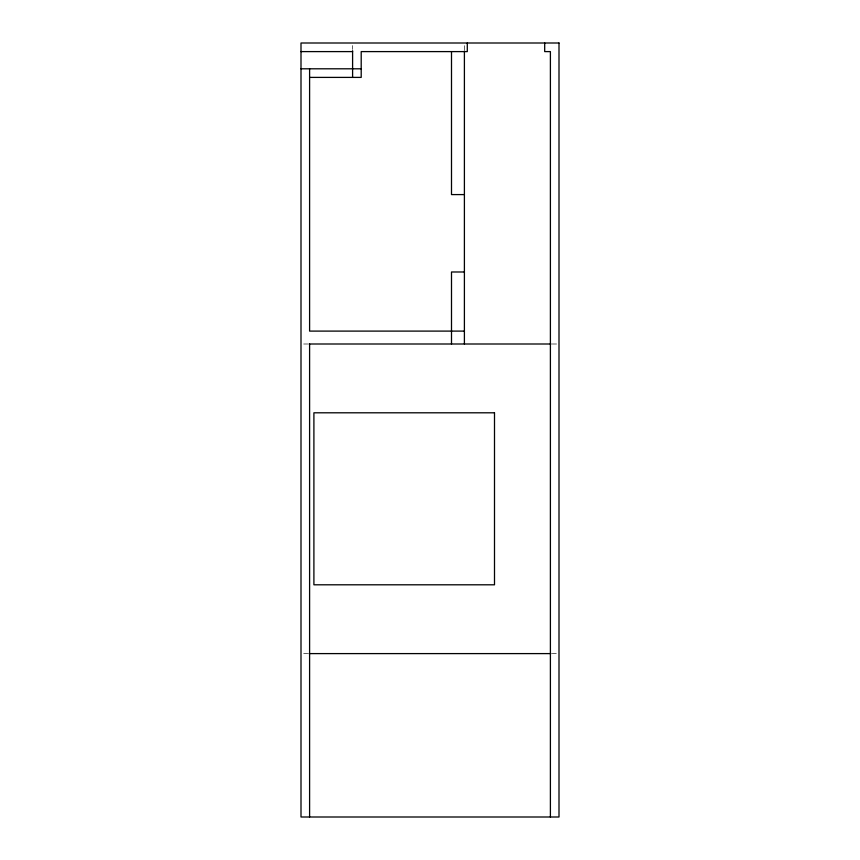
<?xml version="1.0" encoding="UTF-8"?>
<svg xmlns="http://www.w3.org/2000/svg" width="860" height="860" viewBox="0 0 860 860"><rect width="100%" height="100%" fill="white"/><g stroke="black" fill="none" stroke-linecap="round" stroke-linejoin="round"><path stroke-width="0.64" stroke-dasharray="4.3 3.22" d="M303.677 344L307.719 344M552.281 344L557.667 344M303.688 653.6L307.719 653.6M552.281 653.6L556.312 653.6M464.4 45.688L464.4 51.062M352.6 45.58L352.6 49.45"/><path stroke-width="1.29" d="M301 51.6L352.6 51.6M301 68.8L361.2 68.8M309.6 77.4L361.2 77.4L361.2 51.6L467.292 51.6L467.292 43M464.4 194.586L451.5 194.586L451.5 51.6M464.4 271.986L451.5 271.986L451.5 344M464.4 331.1L309.6 331.1L309.6 68.8M309.041 344L551.002 344M309.062 653.6L550.938 653.6M550.4 817L550.4 51.6L544.692 51.6L544.692 43M464.4 51.062L464.4 344M352.6 50.74L352.6 77.4M309.6 344L309.6 817M559 43L301 43L301 817L559 817L559 43M494.5 412.8L313.9 412.8L313.9 584.8L494.5 584.8L494.5 412.8"/></g></svg>
